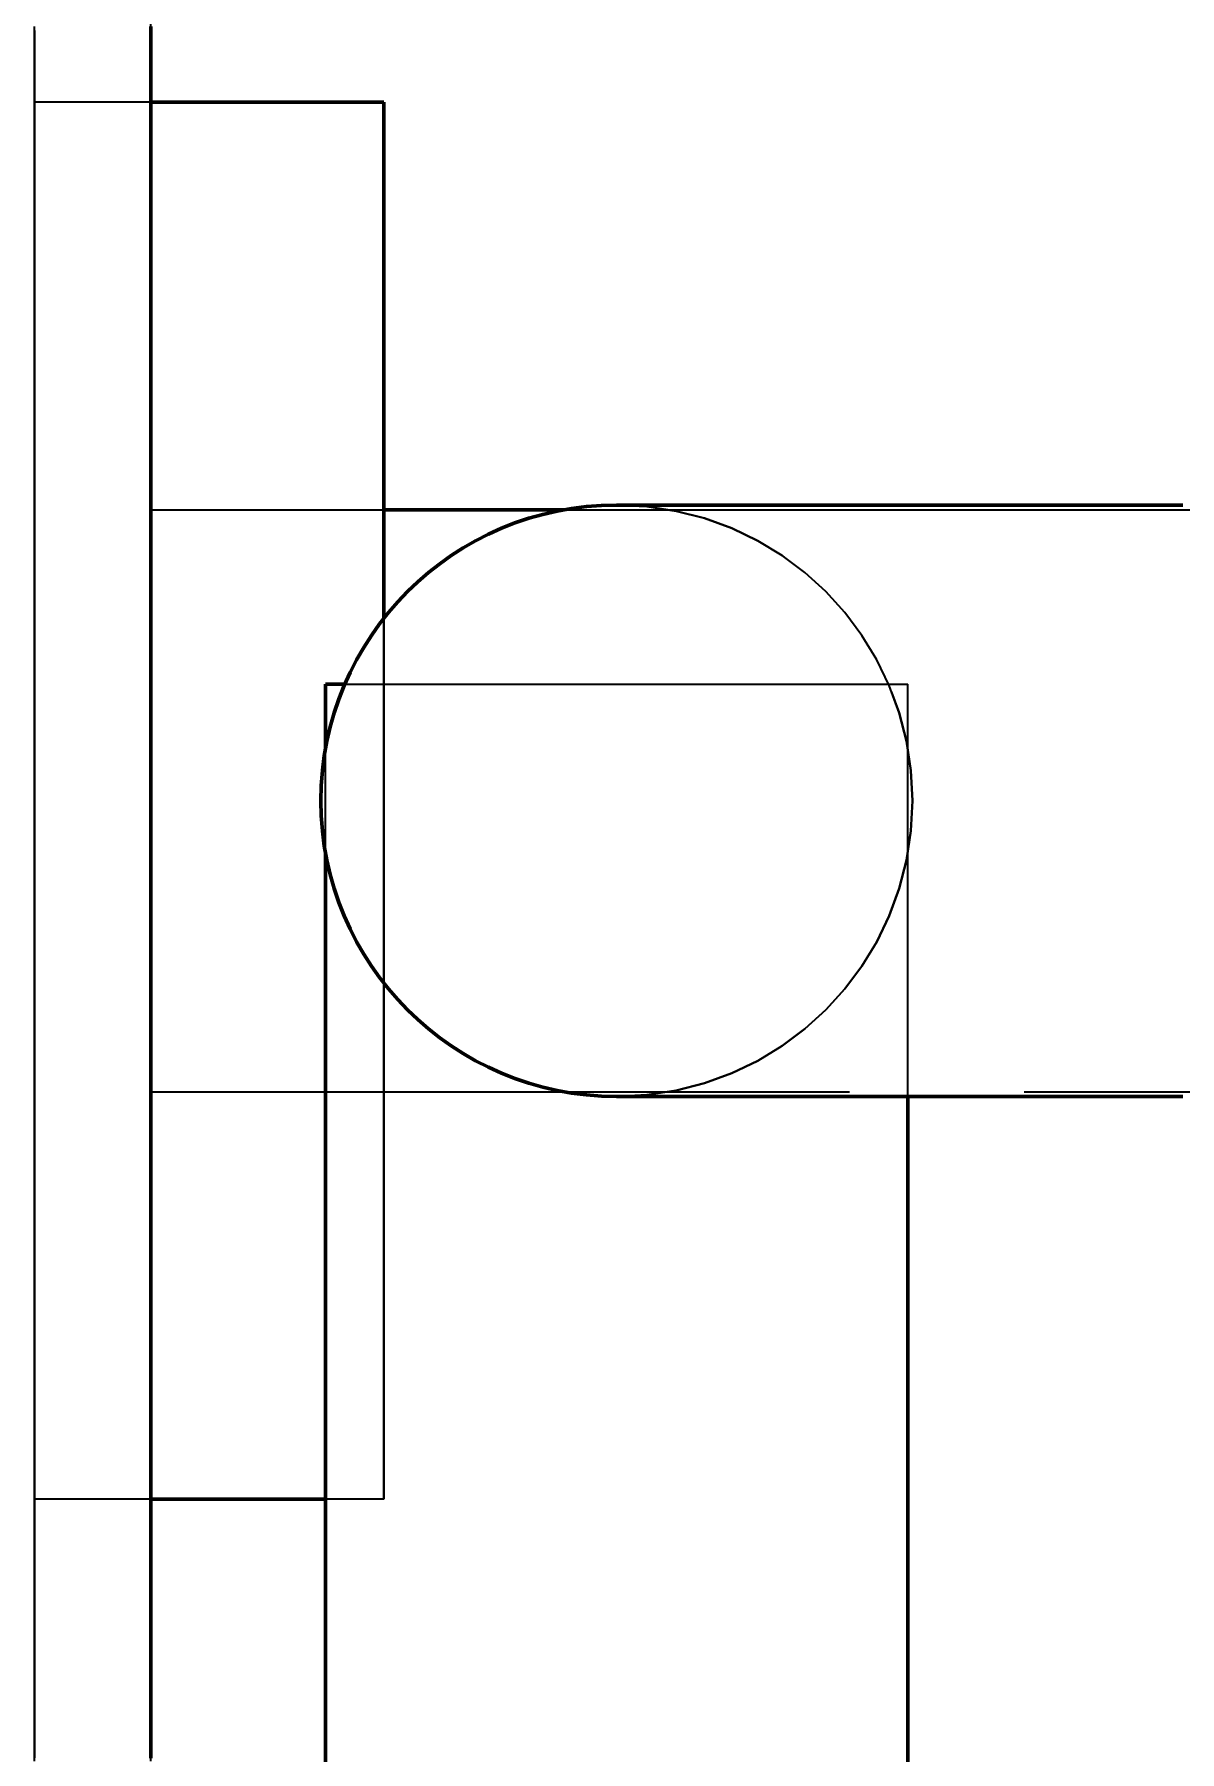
# Model space of a CAD drawing. Header units: millimetres. Extents: x 0 to 594, y 0 to 420.
# Drawn here: x 70.5 to 75.42, y 221.42 to 228.79 of the extents above; entities that cross this region are included whole.
import ezdxf

# ---------------------------------------------------------------- set-up
doc = ezdxf.new("R2010")
doc.units = ezdxf.units.MM
doc.linetypes.add('ISO02-TRAZOS', pattern=[3.75, 3, -0.75])
for name, color, linetype, lineweight in [('01-VISIBLE', 7, 'CONTINUOUS', 50), ('02-OCULTA', 4, 'ISO02-TRAZOS', 25), ('04-COTA', 3, 'CONTINUOUS', 25)]:
    doc.layers.add(name, color=color, linetype=linetype, lineweight=lineweight)
doc.styles.add('ISO3098', font='isocpeur.ttf')
doc.dimstyles.new('FLAMA-ISO', dxfattribs={"dimtxt": 3.5, "dimasz": 3, "dimexe": 2, "dimexo": 1, "dimgap": 1, "dimtad": 1, "dimdec": 1, "dimtxsty": 'ISO3098', "dimcen": 2.5, "dimclrd": 3, "dimclre": 3, "dimclrt": 3, "dimazin": 3, "dimtfac": 1, "dimtmove": 0, "dimatfit": 3, "dimlwd": 25, "dimlwe": 25})

msp = doc.modelspace()

# ---------------------------------------------------------------- linework, layer by layer
at = {"layer": '01-VISIBLE'}
for p, q in [((72, 228.5), (71, 228.5)), ((72, 226.75), (72.7755, 226.75)), ((71.75, 225.7245), (71.75, 226)), ((71.75, 226), (71.8326, 226)), ((71.75, 203.177), (71.75, 225.2755)), ((74.25, 206.6326), (74.25, 224.23)), ((71.75, 222.5), (71, 222.5))]:
    msp.add_line(p, q, dxfattribs=at)
for points in [[(71, 221.3875), (71, 221.475), (71, 221.5625), (71, 221.65), (71, 221.7375), (71, 221.825), (71, 221.9125), (71, 222), (71, 222.0875), (71, 222.175), (71, 222.2625), (71, 222.35), (71, 222.4375), (71, 222.525), (71, 222.6125), (71, 222.7), (71, 222.7875), (71, 222.875), (71, 222.9625), (71, 223.05), (71, 223.1375), (71, 223.225), (71, 223.3125), (71, 223.4), (71, 223.4875), (71, 223.575), (71, 223.6625), (71, 223.75), (71, 223.8375), (71, 223.925), (71, 224.0125), (71, 224.1), (71, 224.1875), (71, 224.275), (71, 224.3625), (71, 224.45), (71, 224.5375), (71, 224.625), (71, 224.7125), (71, 224.8), (71, 224.8875), (71, 224.975), (71, 225.0625), (71, 225.15), (71, 225.2375), (71, 225.325), (71, 225.4125), (71, 225.5), (71, 225.5875), (71, 225.675), (71, 225.7625), (71, 225.85), (71, 225.9375), (71, 226.025), (71, 226.1125), (71, 226.2), (71, 226.2875), (71, 226.375), (71, 226.4625), (71, 226.55), (71, 226.6375), (71, 226.725), (71, 226.8125), (71, 226.9), (71, 226.9875), (71, 227.075), (71, 227.1625), (71, 227.25), (71, 227.3375), (71, 227.425), (71, 227.5125), (71, 227.6), (71, 227.6875), (71, 227.775), (71, 227.8625), (71, 227.95), (71, 228.0375), (71, 228.125), (71, 228.2125), (71, 228.3), (71, 228.3875), (71, 228.475), (71, 228.5625), (71, 228.65), (71, 228.7375), (71, 228.825)], [(72, 226.2829), (72, 226.3333), (72, 226.3837), (72, 226.434), (72, 226.4844), (72, 226.5348), (72, 226.5852), (72, 226.6356), (72, 226.686), (72, 226.7364), (72, 226.7868), (72, 226.8372), (72, 226.8875), (72, 226.9379), (72, 226.9883), (72, 227.0387), (72, 227.0891), (72, 227.1395), (72, 227.1899), (72, 227.2403), (72, 227.2907), (72, 227.341), (72, 227.3914), (72, 227.4418), (72, 227.4922), (72, 227.5426), (72, 227.593), (72, 227.6434), (72, 227.6938), (72, 227.7442), (72, 227.7946), (72, 227.8449), (72, 227.8953), (72, 227.9457), (72, 227.9961), (72, 228.0465), (72, 228.0969), (72, 228.1473), (72, 228.1977), (72, 228.2481), (72, 228.2984), (72, 228.3488), (72, 228.3992), (72, 228.4496), (72, 228.5)], [(75.431, 226.77), (75.3595, 226.77), (75.288, 226.77), (75.2165, 226.77), (75.145, 226.77), (75.0735, 226.77), (75.002, 226.77), (74.9305, 226.77), (74.859, 226.77), (74.7875, 226.77), (74.716, 226.77), (74.6445, 226.77), (74.573, 226.77), (74.5015, 226.77), (74.43, 226.77), (74.3585, 226.77), (74.287, 226.77), (74.2155, 226.77), (74.144, 226.77), (74.0725, 226.77), (74.001, 226.77), (73.9295, 226.77), (73.858, 226.77), (73.7865, 226.77), (73.715, 226.77), (73.6435, 226.77), (73.572, 226.77), (73.5005, 226.77), (73.429, 226.77), (73.3575, 226.77), (73.286, 226.77), (73.2145, 226.77), (73.143, 226.77), (73.0715, 226.77), (73, 226.77)], [(73, 224.23), (73.0715, 224.23), (73.143, 224.23), (73.2144, 224.23), (73.2859, 224.23), (73.3574, 224.23), (73.4289, 224.23), (73.5004, 224.23), (73.5719, 224.23), (73.6434, 224.23), (73.7149, 224.23), (73.7864, 224.23), (73.8579, 224.23), (73.9294, 224.23), (74.0009, 224.23), (74.0724, 224.23), (74.1439, 224.23), (74.2155, 224.23), (74.287, 224.23), (74.3585, 224.23), (74.43, 224.23), (74.5015, 224.23), (74.573, 224.23), (74.6445, 224.23), (74.716, 224.23), (74.7875, 224.23), (74.859, 224.23), (74.9305, 224.23), (75.002, 224.23), (75.0735, 224.23), (75.145, 224.23), (75.2165, 224.23), (75.288, 224.23), (75.3595, 224.23), (75.431, 224.23)]]:
    msp.add_lwpolyline(points, dxfattribs=at)
msp.add_arc((73, 225.5), 1.27, 90, -90, dxfattribs=at)
at = {"layer": '02-OCULTA'}
for p, q in [((71, 228.5), (70.5, 228.5)), ((71, 226.75), (72, 226.75)), ((72.7755, 226.75), (101.8245, 226.75)), ((71.75, 203.177), (71.75, 226)), ((71.75, 203.177), (71.75, 226)), ((71.75, 226), (74.25, 226)), ((71.75, 226), (74.25, 226)), ((71.75, 203.177), (71.75, 226)), ((71.75, 226), (74.25, 226)), ((71.8326, 226), (74.25, 226)), ((74.25, 206.6326), (74.25, 226)), ((74.25, 206.6326), (74.25, 226)), ((74.25, 224.23), (74.25, 226)), ((74.25, 206.6326), (74.25, 226)), ((71.75, 225.2755), (71.75, 225.7245)), ((71, 224.25), (105.6, 224.25)), ((71, 222.5), (70.5, 222.5)), ((72, 222.5), (71.75, 222.5))]:
    msp.add_line(p, q, dxfattribs=at)
for points in [[(70.5, 221.375), (70.5, 221.425), (70.5, 221.475), (70.5, 221.525), (70.5, 221.575), (70.5, 221.625), (70.5, 221.675), (70.5, 221.725), (70.5, 221.775), (70.5, 221.825), (70.5, 221.875), (70.5, 221.925), (70.5, 221.975), (70.5, 222.025), (70.5, 222.075), (70.5, 222.125), (70.5, 222.175), (70.5, 222.225), (70.5, 222.275), (70.5, 222.325), (70.5, 222.375), (70.5, 222.425), (70.5, 222.475), (70.5, 222.525), (70.5, 222.575), (70.5, 222.625), (70.5, 222.675), (70.5, 222.725), (70.5, 222.775), (70.5, 222.825), (70.5, 222.875), (70.5, 222.925), (70.5, 222.975), (70.5, 223.025), (70.5, 223.075), (70.5, 223.125), (70.5, 223.175), (70.5, 223.225), (70.5, 223.275), (70.5, 223.325), (70.5, 223.375), (70.5, 223.425), (70.5, 223.475), (70.5, 223.525), (70.5, 223.575), (70.5, 223.625), (70.5, 223.675), (70.5, 223.725), (70.5, 223.775), (70.5, 223.825), (70.5, 223.875), (70.5, 223.925), (70.5, 223.975), (70.5, 224.025), (70.5, 224.075), (70.5, 224.125), (70.5, 224.175), (70.5, 224.225), (70.5, 224.275), (70.5, 224.325), (70.5, 224.375), (70.5, 224.425), (70.5, 224.475), (70.5, 224.525), (70.5, 224.575), (70.5, 224.625), (70.5, 224.675), (70.5, 224.725), (70.5, 224.775), (70.5, 224.825), (70.5, 224.875), (70.5, 224.925), (70.5, 224.975), (70.5, 225.025), (70.5, 225.075), (70.5, 225.125), (70.5, 225.175), (70.5, 225.225), (70.5, 225.275), (70.5, 225.325), (70.5, 225.375), (70.5, 225.425), (70.5, 225.475), (70.5, 225.525), (70.5, 225.575), (70.5, 225.625), (70.5, 225.675), (70.5, 225.725), (70.5, 225.775), (70.5, 225.825), (70.5, 225.875), (70.5, 225.925), (70.5, 225.975), (70.5, 226.025), (70.5, 226.075), (70.5, 226.125), (70.5, 226.175), (70.5, 226.225), (70.5, 226.275), (70.5, 226.325), (70.5, 226.375), (70.5, 226.425), (70.5, 226.475), (70.5, 226.525), (70.5, 226.575), (70.5, 226.625), (70.5, 226.675), (70.5, 226.725), (70.5, 226.775), (70.5, 226.825), (70.5, 226.875), (70.5, 226.925), (70.5, 226.975), (70.5, 227.025), (70.5, 227.075), (70.5, 227.125), (70.5, 227.175), (70.5, 227.225), (70.5, 227.275), (70.5, 227.325), (70.5, 227.375), (70.5, 227.425), (70.5, 227.475), (70.5, 227.525), (70.5, 227.575), (70.5, 227.625), (70.5, 227.675), (70.5, 227.725), (70.5, 227.775), (70.5, 227.825), (70.5, 227.875), (70.5, 227.925), (70.5, 227.975), (70.5, 228.025), (70.5, 228.075), (70.5, 228.125), (70.5, 228.175), (70.5, 228.225), (70.5, 228.275), (70.5, 228.325), (70.5, 228.375), (70.5, 228.425), (70.5, 228.475), (70.5, 228.525), (70.5, 228.575), (70.5, 228.625), (70.5, 228.675), (70.5, 228.725), (70.5, 228.775), (70.5, 228.825)], [(70.5, 228.8086), (70.5, 228.7585), (70.5, 228.7083), (70.5, 228.6582), (70.5, 228.6081), (70.5, 228.5579), (70.5, 228.5078), (70.5, 228.4577), (70.5, 228.4076), (70.5, 228.3574), (70.5, 228.3073), (70.5, 228.2572), (70.5, 228.207), (70.5, 228.1569), (70.5, 228.1068), (70.5, 228.0566), (70.5, 228.0065), (70.5, 227.9564), (70.5, 227.9062), (70.5, 227.8561), (70.5, 227.806), (70.5, 227.7559), (70.5, 227.7057), (70.5, 227.6556), (70.5, 227.6055), (70.5, 227.5553), (70.5, 227.5052), (70.5, 227.4551), (70.5, 227.4049), (70.5, 227.3548), (70.5, 227.3047), (70.5, 227.2546), (70.5, 227.2044), (70.5, 227.1543), (70.5, 227.1042), (70.5, 227.054), (70.5, 227.0039), (70.5, 226.9538), (70.5, 226.9036), (70.5, 226.8535), (70.5, 226.8034), (70.5, 226.7533), (70.5, 226.7031), (70.5, 226.653), (70.5, 226.6029), (70.5, 226.5527), (70.5, 226.5026), (70.5, 226.4525), (70.5, 226.4023), (70.5, 226.3522), (70.5, 226.3021), (70.5, 226.252), (70.5, 226.2018), (70.5, 226.1517), (70.5, 226.1016), (70.5, 226.0514), (70.5, 226.0013), (70.5, 225.9512), (70.5, 225.901), (70.5, 225.8509), (70.5, 225.8008), (70.5, 225.7506), (70.5, 225.7005), (70.5, 225.6504), (70.5, 225.6003), (70.5, 225.5501), (70.5, 225.5)], [(71, 221.375), (71, 221.425), (71, 221.475), (71, 221.525), (71, 221.575), (71, 221.625), (71, 221.675), (71, 221.725), (71, 221.775), (71, 221.825), (71, 221.875), (71, 221.925), (71, 221.975), (71, 222.025), (71, 222.075), (71, 222.125), (71, 222.175), (71, 222.225), (71, 222.275), (71, 222.325), (71, 222.375), (71, 222.425), (71, 222.475), (71, 222.525), (71, 222.575), (71, 222.625), (71, 222.675), (71, 222.725), (71, 222.775), (71, 222.825), (71, 222.875), (71, 222.925), (71, 222.975), (71, 223.025), (71, 223.075), (71, 223.125), (71, 223.175), (71, 223.225), (71, 223.275), (71, 223.325), (71, 223.375), (71, 223.425), (71, 223.475), (71, 223.525), (71, 223.575), (71, 223.625), (71, 223.675), (71, 223.725), (71, 223.775), (71, 223.825), (71, 223.875), (71, 223.925), (71, 223.975), (71, 224.025), (71, 224.075), (71, 224.125), (71, 224.175), (71, 224.225), (71, 224.275), (71, 224.325), (71, 224.375), (71, 224.425), (71, 224.475), (71, 224.525), (71, 224.575), (71, 224.625), (71, 224.675), (71, 224.725), (71, 224.775), (71, 224.825), (71, 224.875), (71, 224.925), (71, 224.975), (71, 225.025), (71, 225.075), (71, 225.125), (71, 225.175), (71, 225.225), (71, 225.275), (71, 225.325), (71, 225.375), (71, 225.425), (71, 225.475), (71, 225.525), (71, 225.575), (71, 225.625), (71, 225.675), (71, 225.725), (71, 225.775), (71, 225.825), (71, 225.875), (71, 225.925), (71, 225.975), (71, 226.025), (71, 226.075), (71, 226.125), (71, 226.175), (71, 226.225), (71, 226.275), (71, 226.325), (71, 226.375), (71, 226.425), (71, 226.475), (71, 226.525), (71, 226.575), (71, 226.625), (71, 226.675), (71, 226.725), (71, 226.775), (71, 226.825), (71, 226.875), (71, 226.925), (71, 226.975), (71, 227.025), (71, 227.075), (71, 227.125), (71, 227.175), (71, 227.225), (71, 227.275), (71, 227.325), (71, 227.375), (71, 227.425), (71, 227.475), (71, 227.525), (71, 227.575), (71, 227.625), (71, 227.675), (71, 227.725), (71, 227.775), (71, 227.825), (71, 227.875), (71, 227.925), (71, 227.975), (71, 228.025), (71, 228.075), (71, 228.125), (71, 228.175), (71, 228.225), (71, 228.275), (71, 228.325), (71, 228.375), (71, 228.425), (71, 228.475), (71, 228.525), (71, 228.575), (71, 228.625), (71, 228.675), (71, 228.725), (71, 228.775), (71, 228.825)], [(71, 228.8095), (71, 228.7593), (71, 228.7092), (71, 228.659), (71, 228.6089), (71, 228.5587), (71, 228.5086), (71, 228.4585), (71, 228.4083), (71, 228.3582), (71, 228.308), (71, 228.2579), (71, 228.2077), (71, 228.1576), (71, 228.1074), (71, 228.0573), (71, 228.0072), (71, 227.957), (71, 227.9069), (71, 227.8567), (71, 227.8066), (71, 227.7564), (71, 227.7063), (71, 227.6562), (71, 227.606), (71, 227.5559), (71, 227.5057), (71, 227.4556), (71, 227.4054), (71, 227.3553), (71, 227.3052), (71, 227.255), (71, 227.2049), (71, 227.1547), (71, 227.1046), (71, 227.0544), (71, 227.0043), (71, 226.9542), (71, 226.904), (71, 226.8539), (71, 226.8037), (71, 226.7536), (71, 226.7034), (71, 226.6533), (71, 226.6032), (71, 226.553), (71, 226.5029), (71, 226.4527), (71, 226.4026), (71, 226.3524), (71, 226.3023), (71, 226.2521), (71, 226.202), (71, 226.1519), (71, 226.1017), (71, 226.0516), (71, 226.0014), (71, 225.9513), (71, 225.9011), (71, 225.851), (71, 225.8009), (71, 225.7507), (71, 225.7006), (71, 225.6504), (71, 225.6003), (71, 225.5501), (71, 225.5)], [(71, 228.8086), (71, 228.7585), (71, 228.7083), (71, 228.6582), (71, 228.6081), (71, 228.5579), (71, 228.5078), (71, 228.4577), (71, 228.4076), (71, 228.3574), (71, 228.3073), (71, 228.2572), (71, 228.207), (71, 228.1569), (71, 228.1068), (71, 228.0566), (71, 228.0065), (71, 227.9564), (71, 227.9062), (71, 227.8561), (71, 227.806), (71, 227.7559), (71, 227.7057), (71, 227.6556), (71, 227.6055), (71, 227.5553), (71, 227.5052), (71, 227.4551), (71, 227.4049), (71, 227.3548), (71, 227.3047), (71, 227.2546), (71, 227.2044), (71, 227.1543), (71, 227.1042), (71, 227.054), (71, 227.0039), (71, 226.9538), (71, 226.9036), (71, 226.8535), (71, 226.8034), (71, 226.7533), (71, 226.7031), (71, 226.653), (71, 226.6029), (71, 226.5527), (71, 226.5026), (71, 226.4525), (71, 226.4023), (71, 226.3522), (71, 226.3021), (71, 226.252), (71, 226.2018), (71, 226.1517), (71, 226.1016), (71, 226.0514), (71, 226.0013), (71, 225.9512), (71, 225.901), (71, 225.8509), (71, 225.8008), (71, 225.7506), (71, 225.7005), (71, 225.6504), (71, 225.6003), (71, 225.5501), (71, 225.5)], [(70.5, 222.5), (70.5, 222.55), (70.5, 222.6), (70.5, 222.65), (70.5, 222.7), (70.5, 222.75), (70.5, 222.8), (70.5, 222.85), (70.5, 222.9), (70.5, 222.95), (70.5, 223), (70.5, 223.05), (70.5, 223.1), (70.5, 223.15), (70.5, 223.2), (70.5, 223.25), (70.5, 223.3), (70.5, 223.35), (70.5, 223.4), (70.5, 223.45), (70.5, 223.5), (70.5, 223.55), (70.5, 223.6), (70.5, 223.65), (70.5, 223.7), (70.5, 223.75), (70.5, 223.8), (70.5, 223.85), (70.5, 223.9), (70.5, 223.95), (70.5, 224), (70.5, 224.05), (70.5, 224.1), (70.5, 224.15), (70.5, 224.2), (70.5, 224.25), (70.5, 224.3), (70.5, 224.35), (70.5, 224.4), (70.5, 224.45), (70.5, 224.5), (70.5, 224.55), (70.5, 224.6), (70.5, 224.65), (70.5, 224.7), (70.5, 224.75), (70.5, 224.8), (70.5, 224.85), (70.5, 224.9), (70.5, 224.95), (70.5, 225), (70.5, 225.05), (70.5, 225.1), (70.5, 225.15), (70.5, 225.2), (70.5, 225.25), (70.5, 225.3), (70.5, 225.35), (70.5, 225.4), (70.5, 225.45), (70.5, 225.5), (70.5, 225.55), (70.5, 225.6), (70.5, 225.65), (70.5, 225.7), (70.5, 225.75), (70.5, 225.8), (70.5, 225.85), (70.5, 225.9), (70.5, 225.95), (70.5, 226), (70.5, 226.05), (70.5, 226.1), (70.5, 226.15), (70.5, 226.2), (70.5, 226.25), (70.5, 226.3), (70.5, 226.35), (70.5, 226.4), (70.5, 226.45), (70.5, 226.5), (70.5, 226.55), (70.5, 226.6), (70.5, 226.65), (70.5, 226.7), (70.5, 226.75), (70.5, 226.8), (70.5, 226.85), (70.5, 226.9), (70.5, 226.95), (70.5, 227), (70.5, 227.05), (70.5, 227.1), (70.5, 227.15), (70.5, 227.2), (70.5, 227.25), (70.5, 227.3), (70.5, 227.35), (70.5, 227.4), (70.5, 227.45), (70.5, 227.5), (70.5, 227.55), (70.5, 227.6), (70.5, 227.65), (70.5, 227.7), (70.5, 227.75), (70.5, 227.8), (70.5, 227.85), (70.5, 227.9), (70.5, 227.95), (70.5, 228), (70.5, 228.05), (70.5, 228.1), (70.5, 228.15), (70.5, 228.2), (70.5, 228.25), (70.5, 228.3), (70.5, 228.35), (70.5, 228.4), (70.5, 228.45), (70.5, 228.5)], [(70.5, 228.5), (70.5, 228.45), (70.5, 228.4), (70.5, 228.35), (70.5, 228.3), (70.5, 228.25), (70.5, 228.2), (70.5, 228.15), (70.5, 228.1), (70.5, 228.05), (70.5, 228), (70.5, 227.95), (70.5, 227.9), (70.5, 227.85), (70.5, 227.8), (70.5, 227.75), (70.5, 227.7), (70.5, 227.65), (70.5, 227.6), (70.5, 227.55), (70.5, 227.5), (70.5, 227.45), (70.5, 227.4), (70.5, 227.35), (70.5, 227.3), (70.5, 227.25), (70.5, 227.2), (70.5, 227.15), (70.5, 227.1), (70.5, 227.05), (70.5, 227), (70.5, 226.95), (70.5, 226.9), (70.5, 226.85), (70.5, 226.8), (70.5, 226.75), (70.5, 226.7), (70.5, 226.65), (70.5, 226.6), (70.5, 226.55), (70.5, 226.5), (70.5, 226.45), (70.5, 226.4), (70.5, 226.35), (70.5, 226.3), (70.5, 226.25), (70.5, 226.2), (70.5, 226.15), (70.5, 226.1), (70.5, 226.05), (70.5, 226), (70.5, 225.95), (70.5, 225.9), (70.5, 225.85), (70.5, 225.8), (70.5, 225.75), (70.5, 225.7), (70.5, 225.65), (70.5, 225.6), (70.5, 225.55), (70.5, 225.5)], [(72, 228.5), (72, 228.45), (72, 228.4), (72, 228.35), (72, 228.3), (72, 228.25), (72, 228.2), (72, 228.15), (72, 228.1), (72, 228.05), (72, 228), (72, 227.95), (72, 227.9), (72, 227.85), (72, 227.8), (72, 227.75), (72, 227.7), (72, 227.65), (72, 227.6), (72, 227.55), (72, 227.5), (72, 227.45), (72, 227.4), (72, 227.35), (72, 227.3), (72, 227.25), (72, 227.2), (72, 227.15), (72, 227.1), (72, 227.05), (72, 227), (72, 226.95), (72, 226.9), (72, 226.85), (72, 226.8), (72, 226.75), (72, 226.7), (72, 226.65), (72, 226.6), (72, 226.55), (72, 226.5), (72, 226.45), (72, 226.4), (72, 226.35), (72, 226.3), (72, 226.25), (72, 226.2), (72, 226.15), (72, 226.1), (72, 226.05), (72, 226), (72, 225.95), (72, 225.9), (72, 225.85), (72, 225.8), (72, 225.75), (72, 225.7), (72, 225.65), (72, 225.6), (72, 225.55), (72, 225.5)], [(71, 224.25), (71, 224.3), (71, 224.35), (71, 224.4), (71, 224.45), (71, 224.5), (71, 224.55), (71, 224.6), (71, 224.65), (71, 224.7), (71, 224.75), (71, 224.8), (71, 224.85), (71, 224.9), (71, 224.95), (71, 225), (71, 225.05), (71, 225.1), (71, 225.15), (71, 225.2), (71, 225.25), (71, 225.3), (71, 225.35), (71, 225.4), (71, 225.45), (71, 225.5), (71, 225.55), (71, 225.6), (71, 225.65), (71, 225.7), (71, 225.75), (71, 225.8), (71, 225.85), (71, 225.9), (71, 225.95), (71, 226), (71, 226.05), (71, 226.1), (71, 226.15), (71, 226.2), (71, 226.25), (71, 226.3), (71, 226.35), (71, 226.4), (71, 226.45), (71, 226.5), (71, 226.55), (71, 226.6), (71, 226.65), (71, 226.7), (71, 226.75)], [(71, 226.75), (71, 226.7), (71, 226.65), (71, 226.6), (71, 226.55), (71, 226.5), (71, 226.45), (71, 226.4), (71, 226.35), (71, 226.3), (71, 226.25), (71, 226.2), (71, 226.15), (71, 226.1), (71, 226.05), (71, 226), (71, 225.95), (71, 225.9), (71, 225.85), (71, 225.8), (71, 225.75), (71, 225.7), (71, 225.65), (71, 225.6), (71, 225.55), (71, 225.5)], [(72, 222.5), (72, 222.5504), (72, 222.6009), (72, 222.6513), (72, 222.7018), (72, 222.7522), (72, 222.8026), (72, 222.8531), (72, 222.9035), (72, 222.9539), (72, 223.0044), (72, 223.0548), (72, 223.1053), (72, 223.1557), (72, 223.2061), (72, 223.2566), (72, 223.307), (72, 223.3575), (72, 223.4079), (72, 223.4583), (72, 223.5088), (72, 223.5592), (72, 223.6096), (72, 223.6601), (72, 223.7105), (72, 223.761), (72, 223.8114), (72, 223.8618), (72, 223.9123), (72, 223.9627), (72, 224.0132), (72, 224.0636), (72, 224.114), (72, 224.1645), (72, 224.2149), (72, 224.2653), (72, 224.3158), (72, 224.3662), (72, 224.4167), (72, 224.4671), (72, 224.5175), (72, 224.568), (72, 224.6184), (72, 224.6688), (72, 224.7193), (72, 224.7697), (72, 224.8202), (72, 224.8706), (72, 224.921), (72, 224.9715), (72, 225.0219), (72, 225.0724), (72, 225.1228), (72, 225.1732), (72, 225.2237), (72, 225.2741), (72, 225.3245), (72, 225.375), (72, 225.4254), (72, 225.4759), (72, 225.5263), (72, 225.5767), (72, 225.6272), (72, 225.6776), (72, 225.7281), (72, 225.7785), (72, 225.8289), (72, 225.8794), (72, 225.9298), (72, 225.9802), (72, 226.0307), (72, 226.0811), (72, 226.1316), (72, 226.182), (72, 226.2324), (72, 226.2829)], [(70.5, 225.5), (70.5, 225.4499), (70.5, 225.3997), (70.5, 225.3496), (70.5, 225.2995), (70.5, 225.2493), (70.5, 225.1992), (70.5, 225.1491), (70.5, 225.099), (70.5, 225.0488), (70.5, 224.9987), (70.5, 224.9486), (70.5, 224.8984), (70.5, 224.8483), (70.5, 224.7982), (70.5, 224.748), (70.5, 224.6979), (70.5, 224.6478), (70.5, 224.5977), (70.5, 224.5475), (70.5, 224.4974), (70.5, 224.4473), (70.5, 224.3971), (70.5, 224.347), (70.5, 224.2969), (70.5, 224.2467), (70.5, 224.1966), (70.5, 224.1465), (70.5, 224.0964), (70.5, 224.0462), (70.5, 223.9961), (70.5, 223.946), (70.5, 223.8958), (70.5, 223.8457), (70.5, 223.7956), (70.5, 223.7454), (70.5, 223.6953), (70.5, 223.6452), (70.5, 223.5951), (70.5, 223.5449), (70.5, 223.4948), (70.5, 223.4447), (70.5, 223.3945), (70.5, 223.3444), (70.5, 223.2943), (70.5, 223.2441), (70.5, 223.194), (70.5, 223.1439), (70.5, 223.0937), (70.5, 223.0436), (70.5, 222.9935), (70.5, 222.9434), (70.5, 222.8932), (70.5, 222.8431), (70.5, 222.793), (70.5, 222.7428), (70.5, 222.6927), (70.5, 222.6426), (70.5, 222.5924), (70.5, 222.5423), (70.5, 222.4922), (70.5, 222.4421), (70.5, 222.3919), (70.5, 222.3418), (70.5, 222.2917), (70.5, 222.2415), (70.5, 222.1914), (70.5, 222.1413), (70.5, 222.0911), (70.5, 222.041), (70.5, 221.9909), (70.5, 221.9408), (70.5, 221.8906), (70.5, 221.8405), (70.5, 221.7904), (70.5, 221.7402), (70.5, 221.6901), (70.5, 221.64), (70.5, 221.5898), (70.5, 221.5397), (70.5, 221.4896), (70.5, 221.4395), (70.5, 221.3893)], [(70.5, 225.5), (70.5, 225.45), (70.5, 225.4), (70.5, 225.35), (70.5, 225.3), (70.5, 225.25), (70.5, 225.2), (70.5, 225.15), (70.5, 225.1), (70.5, 225.05), (70.5, 225), (70.5, 224.95), (70.5, 224.9), (70.5, 224.85), (70.5, 224.8), (70.5, 224.75), (70.5, 224.7), (70.5, 224.65), (70.5, 224.6), (70.5, 224.55), (70.5, 224.5), (70.5, 224.45), (70.5, 224.4), (70.5, 224.35), (70.5, 224.3), (70.5, 224.25), (70.5, 224.2), (70.5, 224.15), (70.5, 224.1), (70.5, 224.05), (70.5, 224), (70.5, 223.95), (70.5, 223.9), (70.5, 223.85), (70.5, 223.8), (70.5, 223.75), (70.5, 223.7), (70.5, 223.65), (70.5, 223.6), (70.5, 223.55), (70.5, 223.5), (70.5, 223.45), (70.5, 223.4), (70.5, 223.35), (70.5, 223.3), (70.5, 223.25), (70.5, 223.2), (70.5, 223.15), (70.5, 223.1), (70.5, 223.05), (70.5, 223), (70.5, 222.95), (70.5, 222.9), (70.5, 222.85), (70.5, 222.8), (70.5, 222.75), (70.5, 222.7), (70.5, 222.65), (70.5, 222.6), (70.5, 222.55), (70.5, 222.5)], [(71, 225.5), (71, 225.45), (71, 225.4), (71, 225.35), (71, 225.3), (71, 225.25), (71, 225.2), (71, 225.15), (71, 225.1), (71, 225.05), (71, 225), (71, 224.95), (71, 224.9), (71, 224.85), (71, 224.8), (71, 224.75), (71, 224.7), (71, 224.65), (71, 224.6), (71, 224.55), (71, 224.5), (71, 224.45), (71, 224.4), (71, 224.35), (71, 224.3), (71, 224.25), (71, 224.2), (71, 224.15), (71, 224.1), (71, 224.05), (71, 224), (71, 223.95), (71, 223.9), (71, 223.85), (71, 223.8), (71, 223.75), (71, 223.7), (71, 223.65), (71, 223.6), (71, 223.55), (71, 223.5), (71, 223.45), (71, 223.4), (71, 223.35), (71, 223.3), (71, 223.25), (71, 223.2), (71, 223.15), (71, 223.1), (71, 223.05), (71, 223), (71, 222.95), (71, 222.9), (71, 222.85), (71, 222.8), (71, 222.75), (71, 222.7), (71, 222.65), (71, 222.6), (71, 222.55), (71, 222.5), (71, 222.45), (71, 222.4), (71, 222.35), (71, 222.3), (71, 222.25), (71, 222.2), (71, 222.15), (71, 222.1), (71, 222.05), (71, 222), (71, 221.95), (71, 221.9), (71, 221.85), (71, 221.8), (71, 221.75), (71, 221.7), (71, 221.65), (71, 221.6), (71, 221.55), (71, 221.5), (71, 221.45), (71, 221.4)], [(71, 225.5), (71, 225.4499), (71, 225.3997), (71, 225.3496), (71, 225.2995), (71, 225.2493), (71, 225.1992), (71, 225.1491), (71, 225.099), (71, 225.0488), (71, 224.9987), (71, 224.9486), (71, 224.8984), (71, 224.8483), (71, 224.7982), (71, 224.748), (71, 224.6979), (71, 224.6478), (71, 224.5977), (71, 224.5475), (71, 224.4974), (71, 224.4473), (71, 224.3971), (71, 224.347), (71, 224.2969), (71, 224.2467), (71, 224.1966), (71, 224.1465), (71, 224.0964), (71, 224.0462), (71, 223.9961), (71, 223.946), (71, 223.8958), (71, 223.8457), (71, 223.7956), (71, 223.7454), (71, 223.6953), (71, 223.6452), (71, 223.5951), (71, 223.5449), (71, 223.4948), (71, 223.4447), (71, 223.3945), (71, 223.3444), (71, 223.2943), (71, 223.2441), (71, 223.194), (71, 223.1439), (71, 223.0937), (71, 223.0436), (71, 222.9935), (71, 222.9434), (71, 222.8932), (71, 222.8431), (71, 222.793), (71, 222.7428), (71, 222.6927), (71, 222.6426), (71, 222.5924), (71, 222.5423), (71, 222.4922), (71, 222.4421), (71, 222.3919), (71, 222.3418), (71, 222.2917), (71, 222.2415), (71, 222.1914), (71, 222.1413), (71, 222.0911), (71, 222.041), (71, 221.9909), (71, 221.9408), (71, 221.8906), (71, 221.8405), (71, 221.7904), (71, 221.7402), (71, 221.6901), (71, 221.64), (71, 221.5898), (71, 221.5397), (71, 221.4896), (71, 221.4395), (71, 221.3893)], [(71, 225.5), (71, 225.45), (71, 225.4), (71, 225.35), (71, 225.3), (71, 225.25), (71, 225.2), (71, 225.15), (71, 225.1), (71, 225.05), (71, 225), (71, 224.95), (71, 224.9), (71, 224.85), (71, 224.8), (71, 224.75), (71, 224.7), (71, 224.65), (71, 224.6), (71, 224.55), (71, 224.5), (71, 224.45), (71, 224.4), (71, 224.35), (71, 224.3), (71, 224.25)], [(72, 225.5), (72, 225.45), (72, 225.4), (72, 225.35), (72, 225.3), (72, 225.25), (72, 225.2), (72, 225.15), (72, 225.1), (72, 225.05), (72, 225), (72, 224.95), (72, 224.9), (72, 224.85), (72, 224.8), (72, 224.75), (72, 224.7), (72, 224.65), (72, 224.6), (72, 224.55), (72, 224.5), (72, 224.45), (72, 224.4), (72, 224.35), (72, 224.3), (72, 224.25), (72, 224.2), (72, 224.15), (72, 224.1), (72, 224.05), (72, 224), (72, 223.95), (72, 223.9), (72, 223.85), (72, 223.8), (72, 223.75), (72, 223.7), (72, 223.65), (72, 223.6), (72, 223.55), (72, 223.5), (72, 223.45), (72, 223.4), (72, 223.35), (72, 223.3), (72, 223.25), (72, 223.2), (72, 223.15), (72, 223.1), (72, 223.05), (72, 223), (72, 222.95), (72, 222.9), (72, 222.85), (72, 222.8), (72, 222.75), (72, 222.7), (72, 222.65), (72, 222.6), (72, 222.55), (72, 222.5)]]:
    msp.add_lwpolyline(points, dxfattribs=at)
msp.add_circle((73, 225.5), 1.27, dxfattribs=at)
for start, end in [(0, 90), (-90, 0)]:
    msp.add_arc((73, 225.5), 1.27, start, end, dxfattribs=at)

# ---------------------------------------------------------------- dimensions: what is measured, and where the dimension line sits
at = {"layer": '04-COTA'}
msp.add_linear_dim(base=(71, 253), p1=(71, 225.5), p2=(103.6, 225.5), dimstyle='FLAMA-ISO', override={"dimlfac": 10}, dxfattribs=at).render()

doc.saveas('drawing.dxf')
